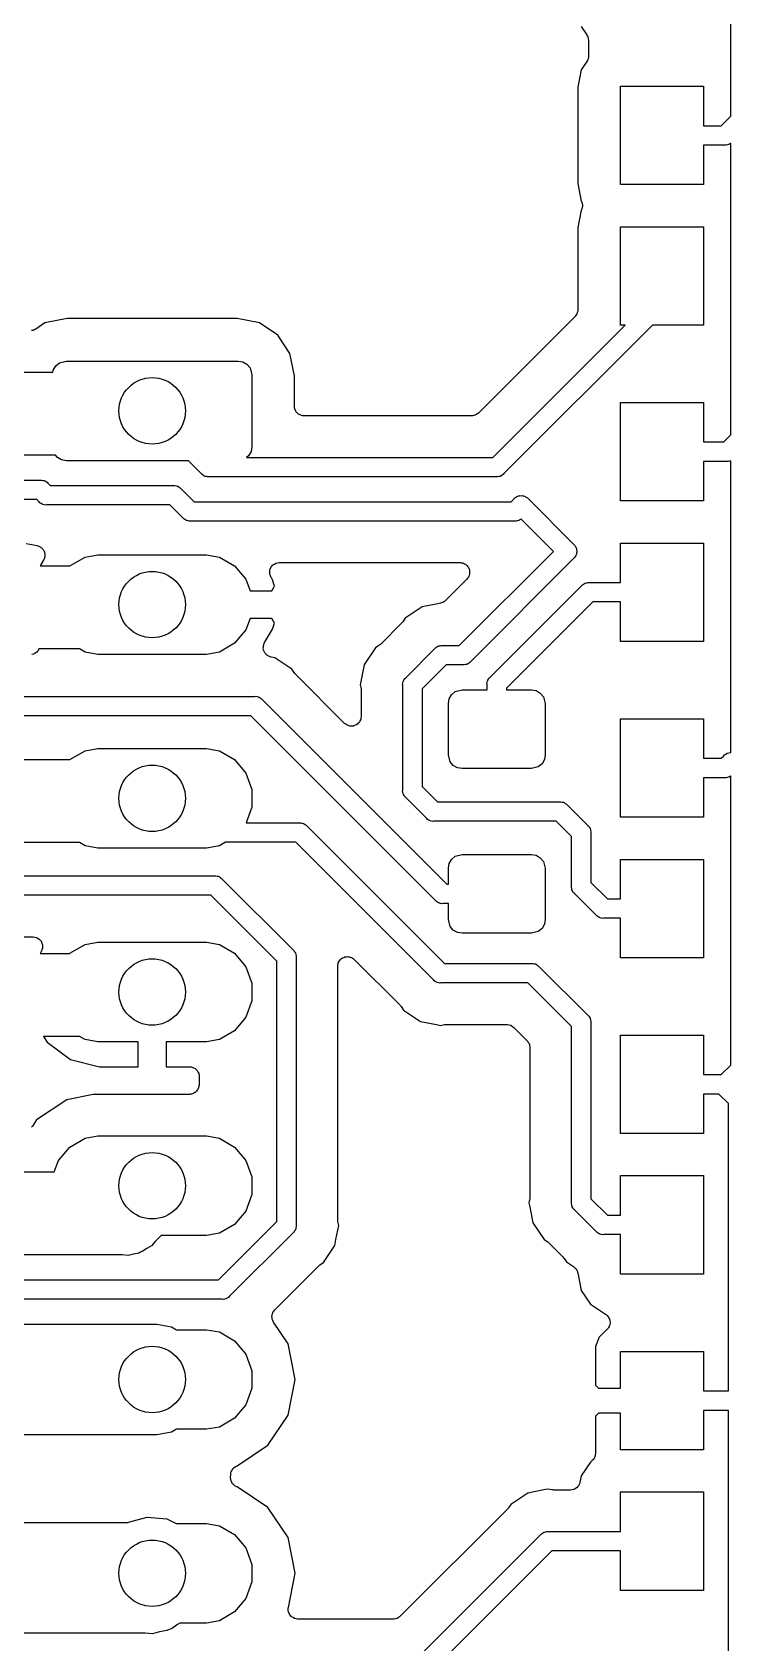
# Model space of a CAD drawing. Extents: x 81 to 161, y -172 to -32.
# Drawn here: x 104.26 to 116.87, y -100.62 to -71.52 of the extents above; entities that cross this region are included whole.
import ezdxf

# ---------------------------------------------------------------- set-up
doc = ezdxf.new("R2010")
doc.units = 0
doc.header["$MEASUREMENT"] = 0
doc.layers.add('BLACK', color=7, linetype='CONTINUOUS')

msp = doc.modelspace()

# ---------------------------------------------------------------- linework, layer by layer
at = {"layer": 'BLACK', "linetype": 'CONTINUOUS'}
for p, q in [((116.874, -73.0341), (116.874, -67.7953)), ((114.175, -71.4136), (114.275, -71.5633)), ((114.275, -71.5633), (114.283, -71.5822)), ((114.283, -71.5822), (114.293, -71.6)), ((114.293, -71.6), (114.295, -71.6098)), ((114.295, -71.6098), (114.299, -71.6189)), ((114.299, -71.6189), (114.3, -71.6395)), ((114.3, -71.6395), (114.304, -71.6598)), ((114.304, -71.6598), (114.305, -71.9494)), ((114.276, -72.0474), (114.175, -72.199)), ((114.284, -72.0279), (114.276, -72.0474)), ((114.295, -72.0093), (114.284, -72.0279)), ((114.297, -72.0002), (114.295, -72.0093)), ((114.3, -71.9918), (114.297, -72.0002)), ((114.302, -71.9705), (114.3, -71.9918)), ((114.305, -71.9494), (114.302, -71.9705)), ((114.175, -72.199), (114.113, -72.5088)), ((114.113, -72.5088), (114.113, -74.2544)), ((114.881, -74.2716), (114.881, -72.4916)), ((114.881, -72.4916), (116.381, -72.4916)), ((116.381, -72.4916), (116.381, -73.2066)), ((116.702, -73.2066), (116.874, -73.0341)), ((116.381, -73.2066), (116.702, -73.2066)), ((116.767, -73.5566), (116.381, -73.5566)), ((116.381, -73.5566), (116.381, -74.2716)), ((116.79, -73.5586), (116.767, -73.5566)), ((116.812, -73.5526), (116.79, -73.5586)), ((116.835, -73.5486), (116.812, -73.5526)), ((116.842, -73.5447), (116.835, -73.5486)), ((116.849, -73.5427), (116.842, -73.5447)), ((116.868, -73.5293), (116.849, -73.5427)), ((116.874, -73.5259), (116.868, -73.5293)), ((116.874, -78.7945), (116.874, -73.5259)), ((114.113, -74.2544), (114.175, -74.5688)), ((116.381, -74.2716), (114.881, -74.2716)), ((114.175, -74.7344), (114.113, -75.0488)), ((114.175, -74.5688), (114.179, -74.5742)), ((114.179, -74.729), (114.175, -74.7344)), ((114.179, -74.5742), (114.185, -74.5925)), ((114.185, -74.7107), (114.179, -74.729)), ((114.185, -74.5925), (114.192, -74.61)), ((114.192, -74.6932), (114.185, -74.7107)), ((114.192, -74.61), (114.193, -74.6215)), ((114.193, -74.6817), (114.192, -74.6932)), ((114.193, -74.6215), (114.196, -74.6326)), ((114.196, -74.6707), (114.193, -74.6817)), ((114.196, -74.6326), (114.195, -74.6516)), ((114.195, -74.6516), (114.196, -74.6707)), ((114.113, -75.0488), (114.113, -76.5305)), ((114.881, -76.8116), (114.881, -75.0316)), ((114.881, -75.0316), (116.381, -75.0316)), ((116.381, -75.0316), (116.381, -76.8116)), ((104.488, -76.7715), (104.324, -76.8808)), ((104.893, -76.6909), (104.488, -76.7715)), ((107.959, -76.6909), (104.893, -76.6909)), ((108.364, -76.7715), (107.959, -76.6909)), ((108.693, -76.9915), (108.364, -76.7715)), ((114.062, -76.6542), (112.317, -78.3987)), ((112.577, -79.2), (114.965, -76.8116)), ((115.46, -76.8116), (112.778, -79.4933)), ((114.066, -76.6479), (114.062, -76.6542)), ((114.072, -76.643), (114.066, -76.6479)), ((114.083, -76.6232), (114.072, -76.643)), ((114.096, -76.6044), (114.083, -76.6232)), ((114.098, -76.597), (114.096, -76.6044)), ((114.102, -76.5903), (114.098, -76.597)), ((114.106, -76.5678), (114.102, -76.5903)), ((114.112, -76.5457), (114.106, -76.5678)), ((114.113, -76.5305), (114.112, -76.5381)), ((114.112, -76.5381), (114.112, -76.5457)), ((114.965, -76.8116), (114.881, -76.8116)), ((116.381, -76.8116), (115.46, -76.8116)), ((104.269, -76.9053), (104.248, -76.9066)), ((104.277, -76.9014), (104.269, -76.9053)), ((104.287, -76.8997), (104.277, -76.9014)), ((104.305, -76.8892), (104.287, -76.8997)), ((104.324, -76.8808), (104.305, -76.8892)), ((108.913, -77.3207), (108.693, -76.9915)), ((108.994, -77.7262), (108.913, -77.3207)), ((93.3402, -77.6603), (104.635, -77.6603)), ((104.635, -77.6603), (104.641, -77.6235)), ((104.641, -77.6235), (104.684, -77.5483)), ((104.684, -77.5483), (104.751, -77.4925)), ((104.751, -77.4925), (104.876, -77.459)), ((104.876, -77.459), (107.976, -77.459)), ((107.976, -77.459), (108.062, -77.4741)), ((108.062, -77.4741), (108.137, -77.5175)), ((108.137, -77.5175), (108.193, -77.584)), ((108.193, -77.584), (108.226, -77.709)), ((108.226, -77.709), (108.226, -79.009)), ((108.994, -78.275), (108.994, -77.7262)), ((114.881, -79.9866), (114.881, -78.2066)), ((114.881, -78.2066), (116.381, -78.2066)), ((116.381, -78.2066), (116.381, -78.9216)), ((108.997, -78.2901), (108.994, -78.275)), ((108.997, -78.3054), (108.997, -78.2901)), ((109.002, -78.3198), (108.997, -78.3054)), ((109.005, -78.3349), (109.002, -78.3198)), ((109.012, -78.3481), (109.005, -78.3349)), ((109.018, -78.3625), (109.012, -78.3481)), ((109.027, -78.3742), (109.018, -78.3625)), ((109.035, -78.3875), (109.027, -78.3742)), ((109.047, -78.3973), (109.035, -78.3875)), ((109.057, -78.4091), (109.047, -78.3973)), ((109.07, -78.4167), (109.057, -78.4091)), ((109.082, -78.4266), (109.07, -78.4167)), ((109.096, -78.4318), (109.082, -78.4266)), ((109.109, -78.4394), (109.096, -78.4318)), ((109.124, -78.4421), (109.109, -78.4394)), ((109.139, -78.4473), (109.124, -78.4421)), ((109.154, -78.4473), (109.139, -78.4473)), ((109.169, -78.45), (109.154, -78.4473)), ((112.193, -78.45), (109.169, -78.45)), ((112.201, -78.4487), (112.193, -78.45)), ((112.209, -78.4493), (112.201, -78.4487)), ((112.231, -78.4434), (112.209, -78.4493)), ((112.253, -78.4394), (112.231, -78.4434)), ((112.26, -78.4356), (112.253, -78.4394)), ((112.267, -78.4336), (112.26, -78.4356)), ((112.286, -78.4205), (112.267, -78.4336)), ((112.306, -78.4091), (112.286, -78.4205)), ((112.311, -78.4032), (112.306, -78.4091)), ((112.317, -78.3987), (112.311, -78.4032)), ((116.747, -78.9216), (116.874, -78.7945)), ((108.211, -79.0945), (108.168, -79.1697)), ((108.226, -79.009), (108.211, -79.0945)), ((116.381, -78.9216), (116.747, -78.9216)), ((104.682, -79.1603), (93.3436, -79.1603)), ((104.715, -79.2005), (104.682, -79.1603)), ((104.79, -79.2439), (104.715, -79.2005)), ((104.876, -79.259), (104.79, -79.2439)), ((107.079, -79.259), (104.876, -79.259)), ((107.313, -79.4933), (107.079, -79.259)), ((108.168, -79.1697), (108.131, -79.2)), ((108.131, -79.2), (112.577, -79.2)), ((116.812, -79.2716), (116.381, -79.2716)), ((116.381, -79.2716), (116.381, -79.9866)), ((116.835, -79.2736), (116.812, -79.2716)), ((116.858, -79.2676), (116.835, -79.2736)), ((116.874, -79.2647), (116.858, -79.2676)), ((116.874, -84.5331), (116.874, -79.2647)), ((93.6371, -79.6103), (104.407, -79.6103)), ((104.407, -79.6103), (104.43, -79.6083)), ((104.43, -79.6083), (104.453, -79.6143)), ((104.453, -79.6143), (104.476, -79.6183)), ((104.476, -79.6183), (104.482, -79.6222)), ((104.482, -79.6222), (104.49, -79.6242)), ((104.49, -79.6242), (104.509, -79.6375)), ((104.509, -79.6375), (104.529, -79.6492)), ((104.529, -79.6492), (104.544, -79.6669)), ((104.544, -79.6669), (104.586, -79.709)), ((104.586, -79.709), (106.812, -79.709)), ((106.812, -79.709), (106.835, -79.707)), ((106.835, -79.707), (106.858, -79.713)), ((106.858, -79.713), (106.88, -79.717)), ((106.88, -79.717), (106.887, -79.7209)), ((106.887, -79.7209), (106.895, -79.723)), ((106.895, -79.723), (106.914, -79.7363)), ((107.328, -79.5111), (107.313, -79.4933)), ((107.348, -79.5227), (107.328, -79.5111)), ((107.367, -79.536), (107.348, -79.5227)), ((107.374, -79.5381), (107.367, -79.536)), ((107.381, -79.542), (107.374, -79.5381)), ((107.404, -79.546), (107.381, -79.542)), ((107.427, -79.552), (107.404, -79.546)), ((107.45, -79.55), (107.427, -79.552)), ((112.641, -79.55), (107.45, -79.55)), ((112.664, -79.552), (112.641, -79.55)), ((112.687, -79.546), (112.664, -79.552)), ((112.71, -79.542), (112.687, -79.546)), ((112.717, -79.5381), (112.71, -79.542)), ((112.724, -79.536), (112.717, -79.5381)), ((112.743, -79.5227), (112.724, -79.536)), ((112.763, -79.5111), (112.743, -79.5227)), ((112.778, -79.4933), (112.763, -79.5111)), ((104.342, -79.9603), (93.7019, -79.9603)), ((104.384, -80.0023), (104.342, -79.9603)), ((104.399, -80.0201), (104.384, -80.0023)), ((106.914, -79.7363), (106.934, -79.7479)), ((106.934, -79.7479), (106.949, -79.7657)), ((106.949, -79.7657), (107.183, -80)), ((107.183, -80), (112.908, -80)), ((112.908, -80), (112.975, -79.9331)), ((112.975, -79.9331), (112.986, -79.9221)), ((112.975, -79.9331), (112.975, -79.9331)), ((112.986, -79.9221), (113, -79.9156)), ((113, -79.9156), (113.013, -79.9066)), ((113.013, -79.9066), (113.028, -79.9026)), ((113.028, -79.9026), (113.042, -79.896)), ((113.042, -79.896), (113.057, -79.8947)), ((113.057, -79.8947), (113.072, -79.8907)), ((113.072, -79.8907), (113.088, -79.892)), ((113.088, -79.892), (113.103, -79.8907)), ((113.103, -79.8907), (113.118, -79.8947)), ((113.118, -79.8947), (113.134, -79.896)), ((113.134, -79.896), (113.148, -79.9026)), ((113.148, -79.9026), (113.163, -79.9066)), ((113.163, -79.9066), (113.176, -79.9156)), ((113.176, -79.9156), (113.19, -79.9221)), ((113.19, -79.9221), (113.201, -79.9331)), ((113.201, -79.9331), (114.052, -80.7849)), ((116.381, -79.9866), (114.881, -79.9866)), ((104.419, -80.0317), (104.399, -80.0201)), ((104.438, -80.0451), (104.419, -80.0317)), ((104.446, -80.0471), (104.438, -80.0451)), ((104.453, -80.051), (104.446, -80.0471)), ((104.476, -80.055), (104.453, -80.051)), ((104.498, -80.061), (104.476, -80.055)), ((104.521, -80.059), (104.498, -80.061)), ((106.747, -80.059), (104.521, -80.059)), ((106.981, -80.2934), (106.747, -80.059)), ((106.996, -80.3111), (106.981, -80.2934)), ((107.017, -80.3227), (106.996, -80.3111)), ((107.036, -80.3361), (107.017, -80.3227)), ((107.043, -80.3381), (107.036, -80.3361)), ((107.05, -80.342), (107.043, -80.3381)), ((107.073, -80.346), (107.05, -80.342)), ((107.095, -80.352), (107.073, -80.346)), ((107.118, -80.35), (107.095, -80.352)), ((112.973, -80.35), (107.118, -80.35)), ((112.996, -80.352), (112.973, -80.35)), ((113.018, -80.346), (112.996, -80.352)), ((113.041, -80.342), (113.018, -80.346)), ((113.048, -80.3381), (113.041, -80.342)), ((113.055, -80.3361), (113.048, -80.3381)), ((113.074, -80.3227), (113.055, -80.3361)), ((113.088, -80.3151), (113.074, -80.3227)), ((113.67, -80.8978), (113.088, -80.3151)), ((104.153, -80.7553), (104.349, -80.7945)), ((104.349, -80.7945), (104.363, -80.7999)), ((104.363, -80.7999), (104.378, -80.8027)), ((104.378, -80.8027), (104.391, -80.8108)), ((104.391, -80.8108), (104.406, -80.8165)), ((104.406, -80.8165), (104.417, -80.8263)), ((104.417, -80.8263), (104.43, -80.8339)), ((104.43, -80.8339), (104.44, -80.8462)), ((104.44, -80.8462), (104.452, -80.8566)), ((104.452, -80.8566), (104.459, -80.8696)), ((104.459, -80.8696), (104.468, -80.8811)), ((104.468, -80.8811), (104.473, -80.896)), ((114.052, -80.7849), (114.052, -80.7849)), ((114.052, -80.7849), (114.063, -80.7959)), ((114.063, -80.7959), (114.07, -80.81)), ((114.07, -80.81), (114.079, -80.8227)), ((114.079, -80.8227), (114.083, -80.8377)), ((114.083, -80.8377), (114.089, -80.8518)), ((114.089, -80.8518), (114.091, -80.8673)), ((114.091, -80.8673), (114.095, -80.8823)), ((114.095, -80.8823), (114.093, -80.8978)), ((114.881, -81.4616), (114.881, -80.7466)), ((114.881, -80.7466), (116.381, -80.7466)), ((116.381, -80.7466), (116.381, -82.5266)), ((104.465, -81.0561), (104.403, -81.1603)), ((104.403, -81.1603), (104.937, -81.1603)), ((104.471, -81.0422), (104.465, -81.0561)), ((104.478, -81.0295), (104.471, -81.0422)), ((104.473, -80.896), (104.481, -80.9099)), ((104.481, -81.0141), (104.478, -81.0295)), ((104.481, -80.9099), (104.483, -80.9245)), ((104.487, -80.9993), (104.481, -81.0141)), ((104.483, -80.9245), (104.488, -80.9385)), ((104.49, -80.9699), (104.487, -80.9845)), ((104.487, -80.9845), (104.487, -80.9993)), ((104.488, -80.9385), (104.488, -80.9543)), ((104.488, -80.9543), (104.49, -80.9699)), ((104.937, -81.1603), (104.939, -81.1589)), ((104.939, -81.1589), (105.213, -81.0002)), ((105.213, -81.0002), (105.447, -80.959)), ((105.447, -80.959), (107.405, -80.959)), ((107.405, -80.959), (107.639, -81.0002)), ((107.639, -81.0002), (107.913, -81.1589)), ((107.913, -81.1589), (108.117, -81.4021)), ((108.57, -81.1875), (108.589, -81.1653)), ((108.589, -81.1653), (108.607, -81.1428)), ((108.607, -81.1428), (108.608, -81.1421)), ((108.608, -81.1421), (108.609, -81.141)), ((108.609, -81.141), (108.634, -81.1264)), ((108.634, -81.1264), (108.659, -81.1116)), ((108.659, -81.1116), (108.661, -81.1113)), ((108.661, -81.1113), (108.662, -81.1106)), ((108.662, -81.1106), (108.691, -81.1055)), ((108.691, -81.1055), (108.719, -81.1)), ((108.719, -81.1), (108.72, -81.1003)), ((108.72, -81.1003), (108.722, -81.1)), ((108.722, -81.1), (111.985, -81.1)), ((111.97, -82.598), (113.67, -80.8978)), ((111.985, -81.1), (112.007, -81.104)), ((112.007, -81.104), (112.03, -81.106)), ((112.03, -81.106), (112.037, -81.1092)), ((112.037, -81.1092), (112.045, -81.1106)), ((112.045, -81.1106), (112.065, -81.122)), ((112.065, -81.122), (112.085, -81.1317)), ((112.085, -81.1317), (112.091, -81.1371)), ((112.091, -81.1371), (112.097, -81.141)), ((112.097, -81.141), (112.112, -81.1585)), ((112.112, -81.1585), (112.128, -81.1746)), ((112.128, -81.1746), (112.132, -81.1816)), ((112.132, -81.1816), (112.137, -81.1875)), ((114.052, -81.0107), (112.172, -82.8913)), ((114.063, -80.9997), (114.052, -81.0107)), ((114.052, -81.0107), (114.052, -81.0107)), ((114.07, -80.9856), (114.063, -80.9997)), ((114.079, -80.9729), (114.07, -80.9856)), ((114.083, -80.9579), (114.079, -80.9729)), ((114.089, -80.9438), (114.083, -80.9579)), ((114.091, -80.9283), (114.089, -80.9438)), ((114.095, -80.9133), (114.091, -80.9283)), ((114.093, -80.8978), (114.095, -80.9133)), ((108.117, -81.4021), (108.193, -81.609)), ((108.549, -81.2474), (108.55, -81.2461)), ((108.55, -81.2764), (108.549, -81.2474)), ((108.55, -81.2446), (108.559, -81.2174)), ((108.55, -81.2461), (108.55, -81.2446)), ((108.55, -81.3054), (108.55, -81.2764)), ((108.55, -81.3068), (108.55, -81.3054)), ((108.55, -81.3082), (108.55, -81.3068)), ((108.56, -81.3353), (108.55, -81.3082)), ((108.559, -81.2174), (108.569, -81.19)), ((108.57, -81.3625), (108.56, -81.3353)), ((108.569, -81.19), (108.57, -81.1889)), ((108.57, -81.1889), (108.57, -81.1875)), ((108.571, -81.3636), (108.57, -81.3625)), ((108.572, -81.365), (108.571, -81.3636)), ((108.601, -81.414), (108.572, -81.365)), ((108.632, -81.5258), (108.601, -81.414)), ((112.109, -81.3988), (111.719, -81.7883)), ((112.122, -81.38), (112.109, -81.3988)), ((112.137, -81.3625), (112.122, -81.38)), ((112.137, -81.1875), (112.144, -81.209)), ((112.139, -81.3553), (112.137, -81.3625)), ((112.144, -81.349), (112.139, -81.3553)), ((112.144, -81.209), (112.154, -81.2297)), ((112.149, -81.3269), (112.144, -81.349)), ((112.157, -81.3054), (112.149, -81.3269)), ((112.154, -81.2297), (112.155, -81.2374)), ((112.155, -81.2374), (112.157, -81.2446)), ((112.157, -81.2446), (112.157, -81.2675)), ((112.157, -81.2675), (112.159, -81.2903)), ((112.159, -81.2903), (112.157, -81.2977)), ((112.157, -81.2977), (112.157, -81.3054)), ((114.235, -81.4756), (114.243, -81.4735)), ((114.243, -81.4735), (114.25, -81.4696)), ((114.25, -81.4696), (114.272, -81.4656)), ((114.272, -81.4656), (114.295, -81.4596)), ((114.295, -81.4596), (114.318, -81.4616)), ((114.318, -81.4616), (114.881, -81.4616)), ((108.193, -81.609), (108.587, -81.609)), ((108.587, -81.609), (108.632, -81.5258)), ((112.531, -83.1689), (114.181, -81.5183)), ((114.181, -81.5183), (114.196, -81.5005)), ((114.196, -81.5005), (114.216, -81.4889)), ((114.216, -81.4889), (114.235, -81.4756)), ((111.301, -81.9017), (110.995, -82.1061)), ((111.587, -81.8446), (111.301, -81.9017)), ((111.63, -81.8362), (111.587, -81.8446)), ((111.587, -81.8446), (111.587, -81.8446)), ((111.649, -81.8286), (111.63, -81.8362)), ((111.669, -81.8232), (111.649, -81.8286)), ((111.677, -81.8177), (111.669, -81.8232)), ((111.686, -81.8142), (111.677, -81.8177)), ((111.702, -81.8004), (111.686, -81.8142)), ((111.719, -81.7883), (111.702, -81.8004)), ((114.383, -81.8116), (112.824, -83.3705)), ((114.881, -81.8116), (114.383, -81.8116)), ((114.881, -82.5266), (114.881, -81.8116)), ((108.117, -82.3159), (107.913, -82.5591)), ((108.193, -82.109), (108.117, -82.3159)), ((108.587, -82.109), (108.193, -82.109)), ((108.456, -82.5461), (108.601, -82.304)), ((108.632, -82.1922), (108.587, -82.109)), ((108.601, -82.304), (108.632, -82.1922)), ((110.931, -82.1955), (110.548, -82.5789)), ((110.941, -82.1814), (110.931, -82.1955)), ((110.953, -82.169), (110.941, -82.1814)), ((110.995, -82.1061), (110.953, -82.169)), ((107.913, -82.5591), (107.639, -82.7178)), ((108.431, -82.6322), (108.434, -82.6177)), ((108.434, -82.6478), (108.431, -82.6322)), ((108.434, -82.6028), (108.44, -82.5881)), ((108.434, -82.6177), (108.434, -82.6028)), ((108.44, -82.5881), (108.443, -82.5726)), ((108.443, -82.5726), (108.451, -82.5599)), ((108.451, -82.5599), (108.456, -82.5461)), ((110.521, -82.6006), (110.458, -82.6427)), ((110.533, -82.5887), (110.521, -82.6006)), ((110.548, -82.5789), (110.533, -82.5887)), ((111.532, -82.6546), (111.547, -82.6369)), ((111.547, -82.6369), (111.567, -82.6253)), ((111.567, -82.6253), (111.586, -82.6119)), ((111.586, -82.6119), (111.594, -82.6099)), ((111.594, -82.6099), (111.601, -82.606)), ((111.601, -82.606), (111.624, -82.602)), ((111.624, -82.602), (111.646, -82.596)), ((111.646, -82.596), (111.669, -82.598)), ((111.669, -82.598), (111.97, -82.598)), ((116.381, -82.5266), (114.881, -82.5266)), ((104.28, -82.7574), (104.251, -82.7625)), ((104.281, -82.7567), (104.28, -82.7574)), ((104.283, -82.7564), (104.281, -82.7567)), ((104.307, -82.7416), (104.283, -82.7564)), ((104.333, -82.7271), (104.307, -82.7416)), ((104.335, -82.7252), (104.333, -82.7259)), ((104.333, -82.7259), (104.333, -82.7271)), ((104.353, -82.7027), (104.335, -82.7252)), ((104.372, -82.6805), (104.353, -82.7027)), ((104.373, -82.678), (104.372, -82.6791)), ((104.372, -82.6791), (104.372, -82.6805)), ((104.379, -82.6603), (104.373, -82.678)), ((105.114, -82.6603), (104.379, -82.6603)), ((105.213, -82.7178), (105.114, -82.6603)), ((105.447, -82.759), (105.213, -82.7178)), ((107.405, -82.759), (105.447, -82.759)), ((107.639, -82.7178), (107.405, -82.759)), ((108.433, -82.6636), (108.434, -82.6478)), ((108.438, -82.6776), (108.433, -82.6636)), ((108.44, -82.6923), (108.438, -82.6776)), ((108.448, -82.7061), (108.44, -82.6923)), ((108.453, -82.721), (108.448, -82.7061)), ((108.463, -82.7326), (108.453, -82.721)), ((108.47, -82.7456), (108.463, -82.7326)), ((108.482, -82.756), (108.47, -82.7456)), ((108.492, -82.7682), (108.482, -82.756)), ((108.504, -82.7759), (108.492, -82.7682)), ((108.515, -82.7856), (108.504, -82.7759)), ((108.53, -82.7914), (108.515, -82.7856)), ((108.544, -82.7995), (108.53, -82.7914)), ((108.558, -82.8023), (108.544, -82.7995)), ((108.572, -82.8077), (108.558, -82.8023)), ((108.642, -82.8217), (108.572, -82.8077)), ((108.948, -83.0261), (108.642, -82.8217)), ((110.458, -82.6427), (110.262, -82.9358)), ((111.007, -83.1804), (111.532, -82.6546)), ((112.137, -82.9207), (112.118, -82.934)), ((112.157, -82.9091), (112.137, -82.9207)), ((112.172, -82.8913), (112.157, -82.9091)), ((108.99, -83.089), (108.948, -83.0261)), ((109.002, -83.1014), (108.99, -83.089)), ((109.012, -83.1155), (109.002, -83.1014)), ((109.901, -84.0046), (109.012, -83.1155)), ((110.254, -82.9486), (110.182, -83.3095)), ((110.262, -82.9358), (110.254, -82.9486)), ((110.262, -82.9358), (110.262, -82.9358)), ((110.964, -83.2344), (110.977, -83.2154)), ((110.977, -83.2154), (110.989, -83.1953)), ((110.989, -83.1953), (111.007, -83.1804)), ((111.734, -82.948), (111.3, -83.382)), ((112.035, -82.948), (111.734, -82.948)), ((112.058, -82.95), (112.035, -82.948)), ((112.081, -82.944), (112.058, -82.95)), ((112.103, -82.94), (112.081, -82.944)), ((112.11, -82.9361), (112.103, -82.94)), ((112.118, -82.934), (112.11, -82.9361)), ((112.488, -83.2229), (112.501, -83.2039)), ((112.501, -83.2039), (112.513, -83.1838)), ((112.513, -83.1838), (112.531, -83.1689)), ((110.182, -83.3095), (110.197, -83.3837)), ((110.197, -83.3837), (110.197, -83.4009)), ((110.197, -83.4009), (110.2, -83.4179)), ((110.2, -83.4179), (110.2, -83.8809)), ((110.948, -83.2941), (110.954, -83.2716)), ((110.95, -83.3172), (110.948, -83.2941)), ((110.95, -85.2094), (110.95, -83.3172)), ((110.954, -83.2716), (110.958, -83.2488)), ((110.958, -83.2488), (110.962, -83.242)), ((110.962, -83.242), (110.964, -83.2344)), ((111.3, -83.382), (111.3, -85.1445)), ((111.789, -83.5625), (111.832, -83.4873)), ((111.832, -83.4873), (111.899, -83.4315)), ((111.899, -83.4315), (112.024, -83.398)), ((112.024, -83.398), (112.474, -83.398)), ((112.472, -83.2825), (112.478, -83.2601)), ((112.474, -83.3056), (112.472, -83.2825)), ((112.474, -83.398), (112.474, -83.3056)), ((112.478, -83.2601), (112.482, -83.2372)), ((112.482, -83.2372), (112.486, -83.2305)), ((112.486, -83.2305), (112.488, -83.2229)), ((112.824, -83.3705), (112.824, -83.398)), ((112.824, -83.398), (113.274, -83.398)), ((113.274, -83.398), (113.36, -83.4131)), ((113.36, -83.4131), (113.435, -83.4565)), ((113.435, -83.4565), (113.491, -83.523)), ((90.2352, -83.518), (108.274, -83.518)), ((108.274, -83.518), (108.297, -83.516)), ((108.297, -83.516), (108.319, -83.522)), ((108.319, -83.522), (108.342, -83.526)), ((108.342, -83.526), (108.349, -83.5299)), ((108.349, -83.5299), (108.357, -83.532)), ((108.357, -83.532), (108.376, -83.5453)), ((108.376, -83.5453), (108.396, -83.5569)), ((108.396, -83.5569), (108.411, -83.5747)), ((108.411, -83.5747), (111.746, -86.9105)), ((111.774, -83.648), (111.789, -83.5625)), ((111.774, -84.573), (111.774, -83.648)), ((113.491, -83.523), (113.524, -83.648)), ((113.524, -83.648), (113.524, -84.573)), ((108.209, -83.868), (90.3001, -83.868)), ((111.545, -87.2039), (108.209, -83.868)), ((109.92, -84.0177), (109.901, -84.0046)), ((109.938, -84.0324), (109.92, -84.0177)), ((109.945, -84.0351), (109.938, -84.0324)), ((109.951, -84.0395), (109.945, -84.0351)), ((109.973, -84.0454), (109.951, -84.0395)), ((109.995, -84.0532), (109.973, -84.0454)), ((110.002, -84.0532), (109.995, -84.0532)), ((110.01, -84.0552), (110.002, -84.0532)), ((110.033, -84.0532), (110.01, -84.0552)), ((110.055, -84.0532), (110.033, -84.0532)), ((110.063, -84.0506), (110.055, -84.0532)), ((110.07, -84.0499), (110.063, -84.0506)), ((110.091, -84.0402), (110.07, -84.0499)), ((110.112, -84.0324), (110.091, -84.0402)), ((110.118, -84.0275), (110.112, -84.0324)), ((110.125, -84.0242), (110.118, -84.0275)), ((110.142, -84.0081), (110.125, -84.0242)), ((110.159, -83.9934), (110.142, -84.0081)), ((110.163, -83.9867), (110.159, -83.9934)), ((110.168, -83.9812), (110.163, -83.9867)), ((110.178, -83.9605), (110.168, -83.9812)), ((110.189, -83.9407), (110.178, -83.9605)), ((110.191, -83.9331), (110.189, -83.9407)), ((110.194, -83.9262), (110.191, -83.9331)), ((110.196, -83.9034), (110.194, -83.9262)), ((110.2, -83.8809), (110.196, -83.9034)), ((114.881, -85.7016), (114.881, -83.9216)), ((114.881, -83.9216), (116.381, -83.9216)), ((116.381, -83.9216), (116.381, -84.6366)), ((92.968, -84.6603), (104.937, -84.6603)), ((104.937, -84.6603), (104.939, -84.6589)), ((104.939, -84.6589), (105.213, -84.5002)), ((105.213, -84.5002), (105.447, -84.459)), ((105.447, -84.459), (107.405, -84.459)), ((107.405, -84.459), (107.639, -84.5002)), ((107.639, -84.5002), (107.913, -84.6589)), ((107.913, -84.6589), (108.117, -84.9021)), ((111.807, -84.698), (111.774, -84.573)), ((113.509, -84.6585), (113.466, -84.7337)), ((113.524, -84.573), (113.509, -84.6585)), ((116.381, -84.6366), (116.702, -84.6366)), ((116.702, -84.6366), (116.748, -84.5907)), ((116.748, -84.5907), (116.763, -84.5729)), ((116.763, -84.5729), (116.783, -84.5613)), ((116.783, -84.5613), (116.802, -84.548)), ((116.802, -84.548), (116.809, -84.5459)), ((116.809, -84.5459), (116.816, -84.542)), ((116.816, -84.542), (116.839, -84.538)), ((116.839, -84.538), (116.861, -84.532)), ((116.861, -84.532), (116.874, -84.5331)), ((108.117, -84.9021), (108.226, -85.2003)), ((111.863, -84.7645), (111.807, -84.698)), ((111.938, -84.8079), (111.863, -84.7645)), ((112.024, -84.823), (111.938, -84.8079)), ((113.274, -84.823), (112.024, -84.823)), ((113.399, -84.7895), (113.274, -84.823)), ((113.466, -84.7337), (113.399, -84.7895)), ((116.868, -84.9594), (116.849, -84.9727)), ((116.874, -84.9559), (116.868, -84.9594)), ((116.874, -90.1791), (116.874, -84.9559)), ((108.226, -85.2003), (108.226, -85.5177)), ((110.948, -85.2325), (110.95, -85.2094)), ((110.954, -85.2549), (110.948, -85.2325)), ((110.958, -85.2778), (110.954, -85.2549)), ((111.3, -85.1445), (111.578, -85.423)), ((116.767, -84.9866), (116.381, -84.9866)), ((116.381, -84.9866), (116.381, -85.7016)), ((116.79, -84.9886), (116.767, -84.9866)), ((116.812, -84.9826), (116.79, -84.9886)), ((116.835, -84.9786), (116.812, -84.9826)), ((116.842, -84.9747), (116.835, -84.9786)), ((116.849, -84.9727), (116.842, -84.9747)), ((108.226, -85.5177), (108.122, -85.804)), ((110.962, -85.2845), (110.958, -85.2778)), ((110.964, -85.2921), (110.962, -85.2845)), ((110.977, -85.3111), (110.964, -85.2921)), ((110.989, -85.3312), (110.977, -85.3111)), ((111.007, -85.3461), (110.989, -85.3312)), ((111.377, -85.7163), (111.007, -85.3461)), ((111.578, -85.423), (113.784, -85.423)), ((113.784, -85.423), (113.807, -85.421)), ((113.807, -85.421), (113.83, -85.427)), ((113.83, -85.427), (113.853, -85.431)), ((113.853, -85.431), (113.86, -85.4349)), ((113.86, -85.4349), (113.867, -85.437)), ((113.867, -85.437), (113.886, -85.4503)), ((113.886, -85.4503), (113.906, -85.4619)), ((113.906, -85.4619), (113.921, -85.4797)), ((113.921, -85.4797), (114.291, -85.8499)), ((108.122, -85.804), (109.085, -85.804)), ((109.085, -85.804), (109.108, -85.802)), ((109.108, -85.802), (109.131, -85.808)), ((109.131, -85.808), (109.154, -85.812)), ((109.154, -85.812), (109.161, -85.8159)), ((109.161, -85.8159), (109.168, -85.818)), ((109.168, -85.818), (109.187, -85.8313)), ((109.187, -85.8313), (109.207, -85.8429)), ((111.392, -85.7341), (111.377, -85.7163)), ((111.412, -85.7457), (111.392, -85.7341)), ((111.431, -85.759), (111.412, -85.7457)), ((111.438, -85.7611), (111.431, -85.759)), ((111.445, -85.765), (111.438, -85.7611)), ((111.468, -85.769), (111.445, -85.765)), ((111.491, -85.775), (111.468, -85.769)), ((111.514, -85.773), (111.491, -85.775)), ((113.72, -85.773), (111.514, -85.773)), ((113.998, -86.0515), (113.72, -85.773)), ((116.381, -85.7016), (114.881, -85.7016)), ((109.207, -85.8429), (109.222, -85.8607)), ((109.222, -85.8607), (111.705, -88.344)), ((113.998, -86.9427), (113.998, -86.0515)), ((114.291, -85.8499), (114.309, -85.8648)), ((114.309, -85.8648), (114.321, -85.8849)), ((114.321, -85.8849), (114.334, -85.9039)), ((114.334, -85.9039), (114.336, -85.9115)), ((114.336, -85.9115), (114.34, -85.9182)), ((114.34, -85.9182), (114.344, -85.9411)), ((114.344, -85.9411), (114.35, -85.9635)), ((114.35, -85.9635), (114.348, -85.9866)), ((114.348, -85.9866), (114.348, -86.8779)), ((105.114, -86.1603), (92.968, -86.1603)), ((105.213, -86.2178), (105.114, -86.1603)), ((105.447, -86.259), (105.213, -86.2178)), ((107.405, -86.259), (105.447, -86.259)), ((107.639, -86.2178), (107.405, -86.259)), ((107.749, -86.154), (107.639, -86.2178)), ((109.021, -86.154), (107.749, -86.154)), ((111.504, -88.6374), (109.021, -86.154)), ((111.832, -86.4623), (111.899, -86.4065)), ((111.899, -86.4065), (112.024, -86.373)), ((112.024, -86.373), (113.274, -86.373)), ((113.274, -86.373), (113.36, -86.3881)), ((113.36, -86.3881), (113.435, -86.4315)), ((111.774, -86.623), (111.789, -86.5375)), ((111.774, -86.9105), (111.774, -86.623)), ((111.789, -86.5375), (111.832, -86.4623)), ((113.435, -86.4315), (113.491, -86.498)), ((113.491, -86.498), (113.524, -86.623)), ((113.524, -86.623), (113.524, -87.548)), ((114.881, -87.1766), (114.881, -86.4616)), ((114.881, -86.4616), (116.381, -86.4616)), ((116.381, -86.4616), (116.381, -88.2416)), ((90.1078, -86.7603), (107.551, -86.7603)), ((107.551, -86.7603), (107.574, -86.7583)), ((107.574, -86.7583), (107.597, -86.7643)), ((107.597, -86.7643), (107.62, -86.7683)), ((107.62, -86.7683), (107.627, -86.7722)), ((107.627, -86.7722), (107.634, -86.7742)), ((107.634, -86.7742), (107.653, -86.7875)), ((107.653, -86.7875), (107.673, -86.7992)), ((107.673, -86.7992), (107.688, -86.8169)), ((107.688, -86.8169), (108.969, -88.0982)), ((111.746, -86.9105), (111.774, -86.9105)), ((113.996, -86.9659), (113.998, -86.9427)), ((114.002, -86.9883), (113.996, -86.9659)), ((114.006, -87.0112), (114.002, -86.9883)), ((114.348, -86.8779), (114.647, -87.1766)), ((107.486, -87.1103), (90.0429, -87.1103)), ((108.676, -88.2998), (107.486, -87.1103)), ((111.56, -87.2216), (111.545, -87.2039)), ((111.58, -87.2332), (111.56, -87.2216)), ((111.599, -87.2465), (111.58, -87.2332)), ((111.606, -87.2486), (111.599, -87.2465)), ((111.613, -87.2525), (111.606, -87.2486)), ((111.636, -87.2565), (111.613, -87.2525)), ((111.659, -87.2625), (111.636, -87.2565)), ((111.682, -87.2605), (111.659, -87.2625)), ((111.774, -87.2605), (111.682, -87.2605)), ((111.774, -87.548), (111.774, -87.2605)), ((114.01, -87.0179), (114.006, -87.0112)), ((114.012, -87.0255), (114.01, -87.0179)), ((114.025, -87.0445), (114.012, -87.0255)), ((114.037, -87.0646), (114.025, -87.0445)), ((114.055, -87.0795), (114.037, -87.0646)), ((114.445, -87.47), (114.055, -87.0795)), ((114.647, -87.1766), (114.881, -87.1766)), ((111.807, -87.673), (111.774, -87.548)), ((113.524, -87.548), (113.509, -87.6335)), ((114.46, -87.4877), (114.445, -87.47)), ((114.48, -87.4993), (114.46, -87.4877)), ((114.499, -87.5127), (114.48, -87.4993)), ((114.507, -87.5147), (114.499, -87.5127)), ((114.513, -87.5186), (114.507, -87.5147)), ((114.536, -87.5226), (114.513, -87.5186)), ((114.559, -87.5286), (114.536, -87.5226)), ((114.582, -87.5266), (114.559, -87.5286)), ((114.881, -87.5266), (114.582, -87.5266)), ((114.881, -88.2416), (114.881, -87.5266)), ((93.6885, -87.8603), (104.274, -87.8603)), ((104.274, -87.8603), (104.275, -87.8605)), ((104.275, -87.8605), (104.277, -87.8603)), ((104.277, -87.8603), (104.305, -87.8658)), ((104.305, -87.8658), (104.334, -87.8708)), ((104.334, -87.8708), (104.335, -87.8716)), ((104.335, -87.8716), (104.336, -87.8718)), ((104.336, -87.8718), (104.361, -87.8867)), ((111.863, -87.7395), (111.807, -87.673)), ((111.938, -87.7829), (111.863, -87.7395)), ((112.024, -87.798), (111.938, -87.7829)), ((113.274, -87.798), (112.024, -87.798)), ((113.399, -87.7645), (113.274, -87.798)), ((113.466, -87.7087), (113.399, -87.7645)), ((113.509, -87.6335), (113.466, -87.7087)), ((104.361, -87.8867), (104.386, -87.9012)), ((104.386, -87.9012), (104.387, -87.9023)), ((104.387, -87.9023), (104.388, -87.9031)), ((104.388, -87.9031), (104.407, -87.9255)), ((104.424, -88.1252), (104.403, -88.1603)), ((104.403, -88.1603), (104.937, -88.1603)), ((104.407, -87.9255), (104.425, -87.9478)), ((104.425, -88.1228), (104.424, -88.1239)), ((104.424, -88.1239), (104.424, -88.1252)), ((104.425, -87.9478), (104.426, -87.9491)), ((104.435, -88.0956), (104.425, -88.1228)), ((104.426, -87.9491), (104.427, -87.9503)), ((104.427, -87.9503), (104.436, -87.9777)), ((104.446, -88.0685), (104.435, -88.0956)), ((104.436, -87.9777), (104.446, -88.0049)), ((104.446, -88.0049), (104.446, -88.0063)), ((104.446, -88.0063), (104.447, -88.0077)), ((104.447, -88.0077), (104.446, -88.0367)), ((104.446, -88.0367), (104.446, -88.0657)), ((104.446, -88.0657), (104.446, -88.067)), ((104.446, -88.067), (104.446, -88.0685)), ((104.937, -88.1603), (104.939, -88.1589)), ((104.939, -88.1589), (105.213, -88.0002)), ((105.213, -88.0002), (105.447, -87.959)), ((105.447, -87.959), (107.405, -87.959)), ((107.405, -87.959), (107.639, -88.0002)), ((107.639, -88.0002), (107.913, -88.1589)), ((107.913, -88.1589), (108.117, -88.4021)), ((108.969, -88.0982), (108.987, -88.1131)), ((108.987, -88.1131), (108.999, -88.1332)), ((108.999, -88.1332), (109.012, -88.1522)), ((109.012, -88.1522), (109.014, -88.1598)), ((109.014, -88.1598), (109.018, -88.1665)), ((108.117, -88.4021), (108.226, -88.7003)), ((108.676, -93.0065), (108.676, -88.2998)), ((109.018, -88.1665), (109.022, -88.1894)), ((109.022, -88.1894), (109.028, -88.2118)), ((109.028, -88.2118), (109.026, -88.235)), ((109.026, -88.235), (109.026, -93.0714)), ((109.776, -88.3926), (109.78, -88.3701)), ((109.776, -92.9707), (109.776, -88.3926)), ((109.78, -88.3701), (109.782, -88.3474)), ((109.782, -88.3474), (109.785, -88.3404)), ((109.785, -88.3404), (109.787, -88.3328)), ((109.787, -88.3328), (109.798, -88.313)), ((109.798, -88.313), (109.808, -88.2923)), ((109.808, -88.2923), (109.813, -88.2868)), ((109.813, -88.2868), (109.817, -88.2802)), ((109.817, -88.2802), (109.834, -88.2655)), ((109.834, -88.2655), (109.851, -88.2493)), ((109.851, -88.2493), (109.858, -88.246)), ((109.858, -88.246), (109.864, -88.2411)), ((109.864, -88.2411), (109.885, -88.2333)), ((109.885, -88.2333), (109.906, -88.2236)), ((109.906, -88.2236), (109.913, -88.2229)), ((109.913, -88.2229), (109.921, -88.2203)), ((109.921, -88.2203), (109.943, -88.2203)), ((109.943, -88.2203), (109.966, -88.2183)), ((109.966, -88.2183), (109.974, -88.2203)), ((109.974, -88.2203), (109.981, -88.2203)), ((109.981, -88.2203), (110.003, -88.2281)), ((110.003, -88.2281), (110.025, -88.234)), ((110.025, -88.234), (110.031, -88.2385)), ((110.031, -88.2385), (110.039, -88.2411)), ((110.039, -88.2411), (110.056, -88.2558)), ((110.056, -88.2558), (110.075, -88.2689)), ((110.075, -88.2689), (110.902, -89.0965)), ((111.705, -88.344), (113.276, -88.344)), ((113.276, -88.344), (113.299, -88.342)), ((113.299, -88.342), (113.322, -88.348)), ((113.322, -88.348), (113.345, -88.352)), ((113.345, -88.352), (113.352, -88.3559)), ((113.352, -88.3559), (113.359, -88.358)), ((113.359, -88.358), (113.378, -88.3713)), ((113.378, -88.3713), (113.398, -88.3829)), ((113.398, -88.3829), (113.413, -88.4007)), ((113.413, -88.4007), (114.291, -89.2789)), ((116.381, -88.2416), (114.881, -88.2416)), ((108.226, -88.7003), (108.226, -89.0177)), ((111.519, -88.6551), (111.504, -88.6374)), ((111.539, -88.6667), (111.519, -88.6551)), ((111.558, -88.68), (111.539, -88.6667)), ((111.565, -88.6821), (111.558, -88.68)), ((111.572, -88.686), (111.565, -88.6821)), ((111.595, -88.69), (111.572, -88.686)), ((111.618, -88.696), (111.595, -88.69)), ((111.641, -88.694), (111.618, -88.696)), ((113.212, -88.694), (111.641, -88.694)), ((113.998, -89.4805), (113.212, -88.694)), ((108.226, -89.0177), (108.117, -89.3159)), ((108.117, -89.3159), (107.913, -89.5591)), ((110.902, -89.0965), (110.912, -89.1106)), ((110.912, -89.1106), (110.924, -89.123)), ((110.924, -89.123), (110.966, -89.1859)), ((110.966, -89.1859), (111.272, -89.3903)), ((114.291, -89.2789), (114.309, -89.2938)), ((114.309, -89.2938), (114.321, -89.3139)), ((114.321, -89.3139), (114.334, -89.3329)), ((107.913, -89.5591), (107.639, -89.7178)), ((111.272, -89.3903), (111.559, -89.4474)), ((111.559, -89.4474), (111.633, -89.4621)), ((111.633, -89.4621), (111.707, -89.4474)), ((111.707, -89.4474), (111.724, -89.447)), ((111.724, -89.447), (111.741, -89.444)), ((111.741, -89.444), (112.828, -89.444)), ((112.828, -89.444), (112.836, -89.4453)), ((112.836, -89.4453), (112.844, -89.4447)), ((112.844, -89.4447), (112.866, -89.4506)), ((112.866, -89.4506), (112.888, -89.4546)), ((112.888, -89.4546), (112.895, -89.4584)), ((112.895, -89.4584), (112.902, -89.4604)), ((112.902, -89.4604), (112.921, -89.4735)), ((112.921, -89.4735), (112.941, -89.4849)), ((112.941, -89.4849), (112.946, -89.4908)), ((112.946, -89.4908), (112.952, -89.4953)), ((112.952, -89.4953), (113.197, -89.7399)), ((113.998, -92.6578), (113.998, -89.4805)), ((114.334, -89.3329), (114.336, -89.3405)), ((114.336, -89.3405), (114.34, -89.3472)), ((114.34, -89.3472), (114.344, -89.3701)), ((114.344, -89.3701), (114.35, -89.3925)), ((114.35, -89.3925), (114.348, -89.4156)), ((114.348, -89.4156), (114.348, -92.5929)), ((104.464, -89.6603), (104.527, -89.7645)), ((105.114, -89.6603), (104.464, -89.6603)), ((104.527, -89.7645), (104.949, -90.0779)), ((105.213, -89.7178), (105.114, -89.6603)), ((105.447, -89.759), (105.213, -89.7178)), ((106.176, -89.759), (105.447, -89.759)), ((106.176, -90.209), (106.176, -89.759)), ((107.405, -89.759), (106.676, -89.759)), ((106.676, -89.759), (106.676, -90.209)), ((107.639, -89.7178), (107.405, -89.759)), ((113.197, -89.7399), (113.201, -89.7462)), ((113.201, -89.7462), (113.207, -89.7511)), ((113.207, -89.7511), (113.218, -89.7709)), ((113.218, -89.7709), (113.232, -89.7897)), ((113.232, -89.7897), (113.234, -89.7971)), ((113.234, -89.7971), (113.237, -89.8038)), ((113.237, -89.8038), (113.241, -89.8263)), ((113.241, -89.8263), (113.247, -89.8484)), ((113.247, -89.8484), (113.247, -89.8561)), ((113.247, -89.8561), (113.248, -89.8636)), ((113.248, -89.8636), (113.248, -92.557)), ((114.881, -91.4166), (114.881, -89.6366)), ((114.881, -89.6366), (116.381, -89.6366)), ((116.381, -89.6366), (116.381, -90.3516)), ((104.949, -90.0779), (105.473, -90.209)), ((116.702, -90.3516), (116.874, -90.1791)), ((105.473, -90.209), (106.176, -90.209)), ((106.676, -90.209), (107.1, -90.209)), ((107.1, -90.209), (107.118, -90.212)), ((107.118, -90.212), (107.135, -90.2125)), ((107.135, -90.2125), (107.147, -90.2173)), ((107.147, -90.2173), (107.16, -90.2196)), ((107.16, -90.2196), (107.175, -90.2283)), ((107.175, -90.2283), (107.192, -90.2347)), ((107.192, -90.2347), (107.202, -90.2434)), ((107.202, -90.2434), (107.213, -90.2499)), ((107.213, -90.2499), (107.224, -90.2634)), ((107.224, -90.2634), (107.237, -90.2749)), ((107.237, -90.2749), (107.244, -90.2865)), ((107.244, -90.2865), (107.252, -90.2965)), ((107.252, -90.2965), (107.258, -90.3129)), ((107.258, -90.3129), (107.266, -90.3283)), ((107.266, -90.3283), (107.268, -90.3413)), ((107.268, -90.3413), (107.273, -90.3536)), ((107.275, -90.3884), (107.272, -90.5384)), ((107.273, -90.3536), (107.273, -90.3711)), ((107.273, -90.3711), (107.275, -90.3884)), ((116.381, -90.3516), (116.702, -90.3516)), ((105.363, -90.709), (104.882, -90.8047)), ((107.097, -90.709), (105.363, -90.709)), ((107.11, -90.7067), (107.097, -90.709)), ((107.123, -90.7071), (107.11, -90.7067)), ((107.139, -90.7015), (107.123, -90.7071)), ((107.157, -90.6984), (107.139, -90.7015)), ((107.168, -90.6919), (107.157, -90.6984)), ((107.18, -90.6877), (107.168, -90.6919)), ((107.194, -90.6768), (107.18, -90.6877)), ((107.209, -90.6681), (107.194, -90.6768)), ((107.218, -90.658), (107.209, -90.6681)), ((107.228, -90.6498), (107.218, -90.658)), ((107.237, -90.6349), (107.228, -90.6498)), ((107.248, -90.6215), (107.237, -90.6349)), ((107.253, -90.6092), (107.248, -90.6215)), ((107.26, -90.598), (107.253, -90.6092)), ((107.263, -90.5808), (107.26, -90.598)), ((107.269, -90.5644), (107.263, -90.5808)), ((107.272, -90.5384), (107.269, -90.5513)), ((107.269, -90.5513), (107.269, -90.5644)), ((116.659, -90.7016), (116.381, -90.7016)), ((116.381, -90.7016), (116.381, -91.4166)), ((116.831, -90.8741), (116.659, -90.7016)), ((104.882, -90.8047), (104.336, -91.1694)), ((116.831, -96.0666), (116.831, -90.8741)), ((104.262, -91.2812), (104.245, -91.2991)), ((104.336, -91.1694), (104.262, -91.2812)), ((104.939, -91.6589), (105.213, -91.5002)), ((105.213, -91.5002), (105.447, -91.459)), ((105.447, -91.459), (107.405, -91.459)), ((107.405, -91.459), (107.639, -91.5002)), ((107.639, -91.5002), (107.913, -91.6589)), ((116.381, -91.4166), (114.881, -91.4166)), ((104.659, -92.109), (104.735, -91.9021)), ((104.735, -91.9021), (104.939, -91.6589)), ((107.913, -91.6589), (108.117, -91.9021)), ((108.117, -91.9021), (108.226, -92.2003)), ((100.289, -92.109), (104.659, -92.109)), ((108.226, -92.2003), (108.226, -92.5177)), ((114.881, -92.8916), (114.881, -92.1766)), ((114.881, -92.1766), (116.381, -92.1766)), ((116.381, -92.1766), (116.381, -93.9566)), ((108.226, -92.5177), (108.117, -92.8159)), ((108.117, -92.8159), (107.913, -93.0591)), ((113.245, -92.5912), (113.23, -92.6654)), ((113.23, -92.6654), (113.245, -92.7396)), ((113.248, -92.557), (113.245, -92.574)), ((113.245, -92.574), (113.245, -92.5912)), ((113.245, -92.7396), (113.302, -93.0263)), ((113.996, -92.6809), (113.998, -92.6578)), ((114.002, -92.7033), (113.996, -92.6809)), ((114.006, -92.7262), (114.002, -92.7033)), ((114.01, -92.7329), (114.006, -92.7262)), ((114.012, -92.7405), (114.01, -92.7329)), ((114.025, -92.7595), (114.012, -92.7405)), ((114.037, -92.7796), (114.025, -92.7595)), ((114.055, -92.7945), (114.037, -92.7796)), ((114.445, -93.185), (114.055, -92.7945)), ((114.348, -92.5929), (114.647, -92.8916)), ((107.624, -94.059), (108.676, -93.0065)), ((107.913, -93.0591), (107.639, -93.2178)), ((109.028, -93.0945), (109.022, -93.1169)), ((109.026, -93.0714), (109.028, -93.0945)), ((109.744, -93.3324), (109.794, -93.079)), ((109.779, -92.9876), (109.776, -92.9707)), ((109.779, -93.0048), (109.779, -92.9876)), ((109.794, -93.079), (109.779, -93.0048)), ((113.302, -93.0263), (113.506, -93.3323)), ((114.647, -92.8916), (114.881, -92.8916)), ((106.48, -93.3662), (106.416, -93.4424)), ((106.587, -93.259), (106.48, -93.3662)), ((107.405, -93.259), (106.587, -93.259)), ((107.639, -93.2178), (107.405, -93.259)), ((108.969, -93.2081), (107.825, -94.3523)), ((108.987, -93.1932), (108.969, -93.2081)), ((108.999, -93.1731), (108.987, -93.1932)), ((109.012, -93.1541), (108.999, -93.1731)), ((109.014, -93.1465), (109.012, -93.1541)), ((109.018, -93.1398), (109.014, -93.1465)), ((109.022, -93.1169), (109.018, -93.1398)), ((109.722, -93.4399), (109.744, -93.3324)), ((113.506, -93.3323), (113.569, -93.3743)), ((113.569, -93.3743), (113.581, -93.3862)), ((113.581, -93.3862), (113.596, -93.3961)), ((113.596, -93.3961), (113.844, -93.6441)), ((114.46, -93.2027), (114.445, -93.185)), ((114.48, -93.2143), (114.46, -93.2027)), ((114.499, -93.2277), (114.48, -93.2143)), ((114.507, -93.2297), (114.499, -93.2277)), ((114.513, -93.2336), (114.507, -93.2297)), ((114.536, -93.2376), (114.513, -93.2336)), ((114.559, -93.2436), (114.536, -93.2376)), ((114.582, -93.2416), (114.559, -93.2436)), ((114.881, -93.2416), (114.582, -93.2416)), ((114.881, -93.9566), (114.881, -93.2416)), ((105.893, -93.609), (100.495, -93.609)), ((105.992, -93.6176), (105.893, -93.609)), ((106.089, -93.5919), (105.992, -93.6176)), ((106.186, -93.5746), (106.089, -93.5919)), ((106.216, -93.5579), (106.186, -93.5746)), ((106.248, -93.5492), (106.216, -93.5579)), ((106.329, -93.4921), (106.248, -93.5492)), ((106.416, -93.4424), (106.329, -93.4921)), ((109.518, -93.7459), (109.722, -93.4399)), ((113.844, -93.6441), (113.853, -93.6582)), ((113.853, -93.6582), (113.865, -93.6706)), ((113.865, -93.6706), (113.907, -93.7335)), ((108.638, -94.5997), (109.428, -93.8097)), ((109.428, -93.8097), (109.443, -93.7998)), ((109.443, -93.7998), (109.455, -93.7879)), ((109.455, -93.7879), (109.518, -93.7459)), ((113.907, -93.7335), (114.037, -93.8201)), ((114.037, -93.8201), (114.042, -93.8254)), ((114.042, -93.8254), (114.049, -93.8291)), ((114.049, -93.8291), (114.064, -93.8463)), ((114.064, -93.8463), (114.081, -93.8621)), ((114.081, -93.8621), (114.084, -93.869)), ((114.084, -93.869), (114.089, -93.8748)), ((114.089, -93.8748), (114.098, -93.8961)), ((114.098, -93.8961), (114.108, -93.9166)), ((114.108, -93.9166), (114.109, -93.9242)), ((114.109, -93.9242), (114.111, -93.9314)), ((114.111, -93.9314), (114.175, -94.2492)), ((116.381, -93.9566), (114.881, -93.9566)), ((100.834, -94.059), (107.624, -94.059)), ((114.175, -94.2492), (114.34, -94.4973)), ((107.688, -94.409), (100.899, -94.409)), ((107.711, -94.411), (107.688, -94.409)), ((107.734, -94.405), (107.711, -94.411)), ((107.757, -94.401), (107.734, -94.405)), ((107.764, -94.3971), (107.757, -94.401)), ((107.771, -94.395), (107.764, -94.3971)), ((107.79, -94.3817), (107.771, -94.395)), ((107.81, -94.3701), (107.79, -94.3817)), ((107.825, -94.3523), (107.81, -94.3701)), ((114.34, -94.4973), (114.611, -94.6784)), ((108.588, -94.7044), (108.596, -94.6771)), ((108.588, -94.7063), (108.588, -94.7044)), ((108.588, -94.7082), (108.588, -94.7063)), ((108.59, -94.7366), (108.588, -94.7082)), ((108.592, -94.7651), (108.59, -94.7366)), ((108.593, -94.7668), (108.592, -94.7651)), ((108.593, -94.7688), (108.593, -94.7668)), ((108.605, -94.7946), (108.593, -94.7688)), ((108.596, -94.6771), (108.604, -94.6495)), ((108.604, -94.6495), (108.605, -94.6479)), ((108.605, -94.6461), (108.622, -94.6231)), ((108.605, -94.6479), (108.605, -94.6461)), ((108.617, -94.8207), (108.605, -94.7946)), ((108.88, -95.2152), (108.617, -94.8207)), ((108.622, -94.6231), (108.638, -94.5997)), ((114.611, -94.6784), (114.612, -94.6785)), ((114.612, -94.6785), (114.612, -94.6789)), ((114.612, -94.6789), (114.617, -94.6824)), ((114.617, -94.6824), (114.618, -94.6835)), ((114.618, -94.6835), (114.621, -94.6847)), ((114.621, -94.6847), (114.639, -94.7022)), ((114.639, -94.7022), (114.657, -94.7186)), ((114.657, -94.7186), (114.66, -94.7229)), ((114.66, -94.7229), (114.661, -94.7245)), ((114.661, -94.7245), (114.662, -94.7253)), ((114.662, -94.7253), (114.664, -94.7277)), ((114.664, -94.7277), (114.674, -94.7501)), ((114.674, -94.7501), (114.686, -94.7719)), ((114.686, -94.7719), (114.687, -94.7772)), ((114.687, -94.7772), (114.688, -94.779)), ((114.688, -94.779), (114.688, -94.7794)), ((114.688, -94.7794), (114.69, -94.7828)), ((114.695, -94.8433), (114.689, -94.8673)), ((114.69, -94.7828), (114.692, -94.8075)), ((114.692, -94.8075), (114.696, -94.832)), ((114.696, -94.832), (114.695, -94.8376)), ((114.695, -94.8376), (114.695, -94.8394)), ((114.695, -94.8394), (114.695, -94.8395)), ((114.695, -94.8395), (114.695, -94.8433)), ((101.543, -94.859), (106.513, -94.859)), ((106.513, -94.859), (106.773, -94.9048)), ((106.773, -94.9048), (106.867, -94.959)), ((106.867, -94.959), (107.405, -94.959)), ((107.405, -94.959), (107.639, -95.0002)), ((107.639, -95.0002), (107.913, -95.1589)), ((114.5, -95.0967), (114.431, -95.2621)), ((114.644, -94.9518), (114.5, -95.0967)), ((114.646, -94.9491), (114.644, -94.9518)), ((114.648, -94.9471), (114.646, -94.949)), ((114.646, -94.949), (114.646, -94.9491)), ((114.652, -94.9435), (114.648, -94.9471)), ((114.665, -94.9223), (114.652, -94.9435)), ((114.679, -94.902), (114.665, -94.9223)), ((114.68, -94.8985), (114.679, -94.902)), ((114.681, -94.8973), (114.68, -94.8984)), ((114.68, -94.8984), (114.68, -94.8985)), ((114.684, -94.8916), (114.681, -94.8965)), ((114.681, -94.8965), (114.681, -94.8973)), ((114.689, -94.8673), (114.684, -94.8916)), ((107.913, -95.1589), (108.117, -95.4021)), ((108.117, -95.4021), (108.226, -95.7003)), ((109.008, -95.859), (108.88, -95.2152)), ((114.431, -95.2621), (114.431, -95.9629)), ((114.881, -96.0166), (114.881, -95.3516)), ((114.881, -95.3516), (116.381, -95.3516)), ((116.381, -95.3516), (116.381, -96.0666)), ((108.226, -95.7003), (108.226, -96.0177)), ((108.226, -96.0177), (108.117, -96.3159)), ((108.88, -96.5028), (109.008, -95.859)), ((114.431, -95.9629), (114.485, -96.0166)), ((114.485, -96.0166), (114.881, -96.0166)), ((116.381, -96.0666), (116.831, -96.0666)), ((107.913, -96.5591), (107.639, -96.7178)), ((108.117, -96.3159), (107.913, -96.5591)), ((108.516, -97.0486), (108.88, -96.5028)), ((114.485, -96.4666), (114.431, -96.5203)), ((114.431, -96.5203), (114.431, -97.1967)), ((114.881, -96.4666), (114.485, -96.4666)), ((114.881, -97.1316), (114.881, -96.4666)), ((116.831, -96.4166), (116.381, -96.4166)), ((116.381, -96.4166), (116.381, -97.1316)), ((116.831, -105.988), (116.831, -96.4166)), ((106.513, -96.859), (101.896, -96.859)), ((106.773, -96.8132), (106.513, -96.859)), ((106.867, -96.759), (106.773, -96.8132)), ((107.405, -96.759), (106.867, -96.759)), ((107.639, -96.7178), (107.405, -96.759)), ((107.96, -97.4199), (108.516, -97.0486)), ((116.381, -97.1316), (114.881, -97.1316)), ((107.869, -97.4955), (107.882, -97.4725)), ((107.882, -97.4725), (107.885, -97.4697)), ((107.885, -97.4697), (107.887, -97.4661)), ((107.887, -97.4661), (107.908, -97.4497)), ((107.908, -97.4497), (107.928, -97.4324)), ((107.928, -97.4324), (107.932, -97.4309)), ((107.932, -97.4309), (107.935, -97.4283)), ((107.935, -97.4283), (107.96, -97.4199)), ((114.34, -97.3509), (114.175, -97.599)), ((114.353, -97.3422), (114.34, -97.3509)), ((114.371, -97.3251), (114.353, -97.3422)), ((114.39, -97.3092), (114.371, -97.3251)), ((114.393, -97.3042), (114.39, -97.3092)), ((114.397, -97.3002), (114.393, -97.3042)), ((114.408, -97.278), (114.397, -97.3002)), ((114.42, -97.2566), (114.408, -97.278)), ((114.421, -97.2509), (114.42, -97.2566)), ((114.424, -97.2457), (114.421, -97.2509)), ((114.427, -97.2211), (114.424, -97.2457)), ((114.431, -97.1967), (114.427, -97.2211)), ((107.842, -97.6313), (107.844, -97.5776)), ((107.842, -97.6316), (107.842, -97.6313)), ((107.842, -97.6319), (107.842, -97.6316)), ((107.847, -97.6615), (107.842, -97.6319)), ((107.844, -97.5776), (107.849, -97.5517)), ((107.851, -97.6914), (107.847, -97.6615)), ((107.849, -97.5517), (107.853, -97.5257)), ((107.851, -97.6917), (107.851, -97.6914)), ((107.852, -97.692), (107.851, -97.6917)), ((107.866, -97.7183), (107.852, -97.692)), ((107.853, -97.5257), (107.855, -97.5221)), ((107.855, -97.5221), (107.856, -97.518)), ((107.856, -97.518), (107.869, -97.4955)), ((107.88, -97.7448), (107.866, -97.7183)), ((107.881, -97.745), (107.88, -97.7448)), ((107.881, -97.7453), (107.881, -97.745)), ((107.903, -97.7652), (107.881, -97.7453)), ((107.926, -97.785), (107.903, -97.7652)), ((114.141, -97.7423), (114.131, -97.7691)), ((114.151, -97.7158), (114.141, -97.7423)), ((114.175, -97.599), (114.151, -97.7158)), ((107.926, -97.7851), (107.926, -97.785)), ((107.926, -97.7854), (107.926, -97.7851)), ((107.955, -97.7963), (107.926, -97.7854)), ((107.961, -97.7988), (107.955, -97.7963)), ((108.516, -98.1694), (107.961, -97.7988)), ((113.209, -97.9103), (112.903, -98.1147)), ((113.496, -97.8532), (113.209, -97.9103)), ((113.57, -97.8385), (113.496, -97.8532)), ((113.645, -97.8532), (113.57, -97.8385)), ((113.662, -97.8536), (113.645, -97.8532)), ((113.679, -97.8566), (113.662, -97.8536)), ((113.98, -97.8566), (113.679, -97.8566)), ((114.008, -97.8517), (113.98, -97.8566)), ((114.036, -97.8473), (114.008, -97.8517)), ((114.038, -97.8464), (114.036, -97.8473)), ((114.04, -97.8461), (114.038, -97.8464)), ((114.064, -97.8318), (114.04, -97.8461)), ((114.089, -97.8181), (114.064, -97.8318)), ((114.09, -97.8166), (114.089, -97.8181)), ((114.092, -97.8157), (114.09, -97.8166)), ((114.11, -97.7938), (114.092, -97.8157)), ((114.129, -97.7724), (114.11, -97.7938)), ((114.13, -97.7706), (114.129, -97.7724)), ((114.131, -97.7691), (114.13, -97.7706)), ((114.881, -98.6066), (114.881, -97.8916)), ((114.881, -97.8916), (116.381, -97.8916)), ((116.381, -97.8916), (116.381, -99.6716)), ((105.997, -98.4387), (106.338, -98.3474)), ((106.338, -98.3474), (106.689, -98.3782)), ((108.88, -98.7152), (108.516, -98.1694)), ((112.84, -98.2041), (110.906, -100.138)), ((112.85, -98.1901), (112.84, -98.2041)), ((112.861, -98.1776), (112.85, -98.1901)), ((112.903, -98.1147), (112.861, -98.1776)), ((98.529, -98.441), (105.994, -98.441)), ((105.994, -98.441), (105.997, -98.4387)), ((106.689, -98.3782), (106.862, -98.459)), ((106.862, -98.459), (107.405, -98.459)), ((107.405, -98.459), (107.639, -98.5002)), ((107.639, -98.5002), (107.913, -98.6589)), ((113.456, -98.6455), (113.476, -98.6339)), ((113.476, -98.6339), (113.495, -98.6206)), ((113.495, -98.6206), (113.503, -98.6185)), ((113.503, -98.6185), (113.51, -98.6146)), ((113.51, -98.6146), (113.532, -98.6106)), ((113.532, -98.6106), (113.555, -98.6046)), ((113.555, -98.6046), (113.578, -98.6066)), ((113.578, -98.6066), (114.881, -98.6066)), ((107.913, -98.6589), (108.117, -98.9021)), ((108.117, -98.9021), (108.226, -99.2003)), ((109.008, -99.359), (108.88, -98.7152)), ((111.166, -100.939), (113.441, -98.6633)), ((113.441, -98.6633), (113.456, -98.6455)), ((108.226, -99.2003), (108.226, -99.5177)), ((113.643, -98.9566), (111.367, -101.232)), ((114.881, -98.9566), (113.643, -98.9566)), ((114.881, -99.6716), (114.881, -98.9566)), ((108.885, -99.9798), (109.008, -99.359)), ((108.226, -99.5177), (108.117, -99.8159)), ((116.381, -99.6716), (114.881, -99.6716)), ((107.913, -100.059), (107.639, -100.218)), ((108.117, -99.8159), (107.913, -100.059)), ((108.884, -99.9836), (108.885, -99.9818)), ((108.884, -100.012), (108.884, -99.9836)), ((108.884, -100.041), (108.884, -100.012)), ((108.884, -100.042), (108.884, -100.041)), ((108.884, -100.044), (108.884, -100.042)), ((108.894, -100.071), (108.884, -100.044)), ((108.885, -99.9818), (108.885, -99.9798)), ((108.903, -100.098), (108.894, -100.071)), ((106.73, -100.373), (106.691, -100.395)), ((106.773, -100.361), (106.73, -100.373)), ((106.882, -100.285), (106.773, -100.361)), ((106.927, -100.259), (106.882, -100.285)), ((107.405, -100.259), (106.927, -100.259)), ((107.639, -100.218), (107.405, -100.259)), ((108.904, -100.1), (108.903, -100.098)), ((108.905, -100.101), (108.904, -100.1)), ((108.923, -100.123), (108.905, -100.101)), ((108.941, -100.146), (108.923, -100.123)), ((108.943, -100.147), (108.941, -100.146)), ((108.944, -100.148), (108.943, -100.147)), ((108.969, -100.162), (108.944, -100.148)), ((108.993, -100.177), (108.969, -100.162)), ((108.995, -100.177), (108.993, -100.177)), ((108.997, -100.178), (108.995, -100.177)), ((109.025, -100.183), (108.997, -100.178)), ((109.053, -100.189), (109.025, -100.183)), ((109.055, -100.189), (109.053, -100.189)), ((109.056, -100.189), (109.055, -100.189)), ((110.782, -100.189), (109.056, -100.189)), ((110.79, -100.188), (110.782, -100.189)), ((110.798, -100.188), (110.79, -100.188)), ((110.82, -100.182), (110.798, -100.188)), ((110.842, -100.178), (110.82, -100.182)), ((110.849, -100.175), (110.842, -100.178)), ((110.856, -100.173), (110.849, -100.175)), ((110.875, -100.159), (110.856, -100.173)), ((110.895, -100.148), (110.875, -100.159)), ((110.9, -100.142), (110.895, -100.148)), ((110.906, -100.138), (110.9, -100.142)), ((106.3, -100.441), (98.3855, -100.441)), ((106.432, -100.453), (106.3, -100.441)), ((106.561, -100.418), (106.432, -100.453)), ((106.691, -100.395), (106.561, -100.418))]:
    msp.add_line(p, q, dxfattribs=at)
at = {"layer": 'BLACK'}
for centre in [(106.426, -78.359), (106.426, -78.359), (106.426, -81.859), (106.426, -81.859), (106.426, -85.359), (106.426, -85.359), (106.426, -88.859), (106.426, -88.859), (106.426, -92.359), (106.426, -92.359), (106.426, -95.859), (106.426, -95.859), (106.426, -99.359), (106.426, -99.359)]:
    msp.add_circle(centre, 0.6, dxfattribs=at)

doc.saveas('drawing.dxf')
